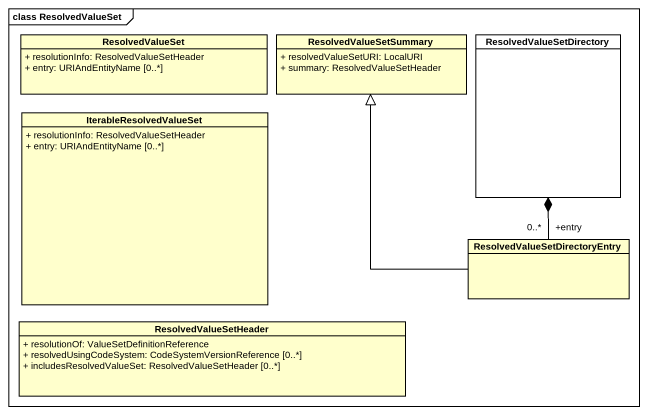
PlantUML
@startuml
mainframe class ResolvedValueSet
hide circle
hide empty members
skinparam classAttributeIconSize 0
class ResolvedValueSet {
  + resolutionInfo: ResolvedValueSetHeader
  + entry: URIAndEntityName [0..*]
}
class ResolvedValueSetSummary {
  + resolvedValueSetURI: LocalURI
  + summary: ResolvedValueSetHeader
}
class ResolvedValueSetDirectory #FFFFFF
class IterableResolvedValueSet {
  + resolutionInfo: ResolvedValueSetHeader
  + entry: URIAndEntityName [0..*]
}
class "ResolvedValueSetDirectoryEntry" as ResolvedValueSetDirectoryEnt
class ResolvedValueSetHeader {
  + resolutionOf: ValueSetDefinitionReference
  + resolvedUsingCodeSystem: CodeSystemVersionReference [0..*]
  + includesResolvedValueSet: ResolvedValueSetHeader [0..*]
}
ResolvedValueSetDirectoryEnt -up-|> ResolvedValueSetSummary
ResolvedValueSetDirectoryEnt "+entry\n0..*" -up-* ResolvedValueSetDirectory
@enduml
